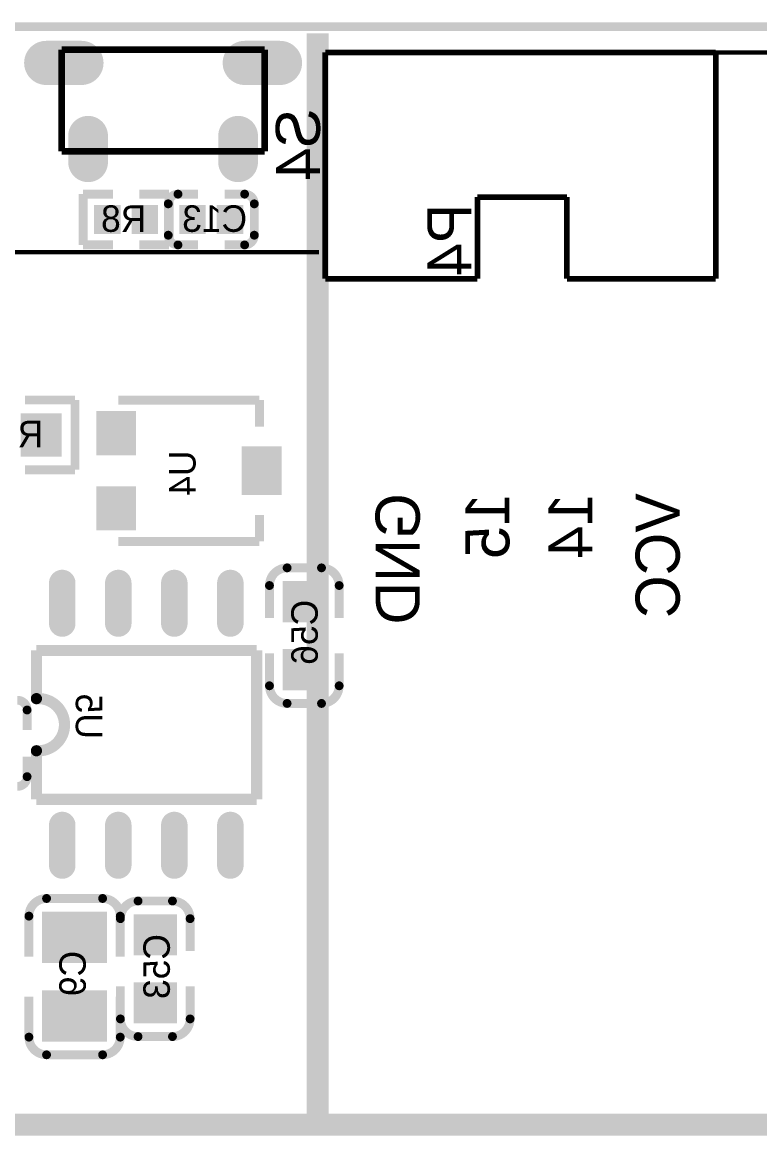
# Model space of a CAD drawing. Extents: x 882 to 2872, y 74 to 1007.
# Drawn here: x 2755.5 to 2772.21, y 342.71 to 367.92 of the extents above; entities that cross this region are included whole.
import ezdxf

# ---------------------------------------------------------------- set-up
doc = ezdxf.new("R2010")
doc.units = 0
doc.header["$MEASUREMENT"] = 0
doc.layers.add('BOTTOMOVERLAY', color=54, linetype='CONTINUOUS', lineweight=40)
doc.layers.add('KeepOutLayer', color=6, linetype='CONTINUOUS', lineweight=158)
doc.layers.add('BOTTOMPASTE', color=16, linetype='CONTINUOUS')

msp = doc.modelspace()

# ---------------------------------------------------------------- linework, layer by layer
at = {"layer": 'BOTTOMOVERLAY'}
for points, const_width in [([(2762.1958, 342.9556), (2762.1958, 367.6698)], 0.5), ([(2756.3906, 367.2998), (2760.99061, 367.29981)], 0.1524), ([(2756.39061, 364.9998), (2756.3906, 367.2998)], 0.1524), ([(2760.9906, 364.9998), (2760.99061, 367.29981)], 0.1524), ([(2771.2162, 367.2364), (2762.3662, 367.2364)], 0.127), ([(2762.3662, 362.1114), (2762.3662, 367.2364)], 0.127), ([(2771.2162, 362.1114), (2771.2162, 367.2364)], 0.127), ([(2773.211, 367.2364), (2771.2162, 367.2364)], 0.1), ([(2756.39061, 364.9998), (2760.9906, 364.9998)], 0.1524), ([(2756.8774, 362.8784), (2756.8774, 364.0284)], 0.2), ([(2757.5524, 364.0284), (2756.8774, 364.0284)], 0.2), ([(2758.8274, 364.0284), (2758.1524, 364.0284)], 0.2), ([(2758.8274, 362.8784), (2758.8274, 364.0284)], 0.2), ([(2759.4828, 364.0284), (2759.0328, 364.0284)], 0.2), ([(2760.5328, 364.0284), (2760.0828, 364.0284)], 0.2), ([(2758.8078, 363.0984), (2758.8078, 363.8084)], 0.2), ([(2760.7578, 363.09841), (2760.7578, 363.8084)], 0.2), ([(2765.8162, 362.1114), (2765.8162, 363.9614)], 0.127), ([(2767.8412, 363.9614), (2765.8162, 363.9614)], 0.127), ([(2767.8412, 362.1114), (2767.8412, 363.9614)], 0.127), ([(2757.5524, 362.8784), (2756.8774, 362.8784)], 0.2), ([(2758.8274, 362.8784), (2758.1524, 362.8784)], 0.2), ([(2759.4828, 362.8784), (2759.0328, 362.8784)], 0.2), ([(2760.5328, 362.8784), (2760.0828, 362.8784)], 0.2), ([(2762.2212, 362.7168), (2726.9406, 362.7168)], 0.1), ([(2765.8162, 362.1114), (2762.3662, 362.1114)], 0.127), ([(2771.2162, 362.1114), (2767.8412, 362.1114)], 0.127), ([(2756.695, 359.3666), (2755.56, 359.3666)], 0.2), ([(2756.695, 357.7866), (2756.695, 359.3666)], 0.2), ([(2760.87475, 359.36375), (2757.67485, 359.36375)], 0.2032), ([(2760.87475, 358.7638), (2760.87475, 359.36375)], 0.2032), ([(2756.695, 357.7866), (2755.56, 357.7866)], 0.2), ([(2760.87475, 356.16385), (2760.87475, 356.7638)], 0.2032), ([(2760.87475, 356.16385), (2757.67485, 356.16385)], 0.2032), ([(2762.281, 355.565), (2761.501, 355.565)], 0.2), ([(2761.101, 354.43), (2761.101, 355.165)], 0.2), ([(2762.681, 354.43), (2762.681, 355.165)], 0.2), ([(2760.8096, 353.69464), (2755.81961, 353.69464)], 0.254), ([(2755.81961, 352.60341), (2755.81961, 353.69464)], 0.254), ([(2760.8096, 350.3234), (2760.8096, 353.69464)], 0.254), ([(2761.101, 352.895), (2761.101, 353.63)], 0.2), ([(2762.681, 352.89499), (2762.681, 353.62999)], 0.2), ([(2762.281, 352.495), (2761.501, 352.495)], 0.2), ([(2755.608, 351.8916), (2755.608, 352.3416)], 0.2), ([(2755.81961, 350.3234), (2755.81961, 351.4234)], 0.254), ([(2755.608, 350.8416), (2755.608, 351.2916)], 0.2), ([(2760.8096, 350.3234), (2755.81961, 350.3234)], 0.254), ([(2757.319, 348.0784), (2756.049, 348.0784)], 0.2), ([(2758.9028, 348.0212), (2758.1228, 348.0212)], 0.2), ([(2755.649, 346.7584), (2755.649, 347.6784)], 0.2), ([(2757.719, 346.7584), (2757.719, 347.6784)], 0.2), ([(2757.7228, 346.8862), (2757.7228, 347.6212)], 0.2), ([(2759.3028, 346.8862), (2759.3028, 347.6212)], 0.2), ([(2755.649, 344.9384), (2755.649, 345.8584)], 0.2), ([(2757.719, 344.9384), (2757.719, 345.8584)], 0.2), ([(2757.7228, 345.3512), (2757.7228, 346.0862)], 0.2), ([(2759.3028, 345.35119), (2759.3028, 346.08619)], 0.2), ([(2758.9028, 344.9512), (2758.1228, 344.9512)], 0.2), ([(2757.319, 344.5384), (2756.049, 344.5384)], 0.2), ([(2794.1998, 342.9556), (2735.9322, 342.9556)], 0.5)]:
    msp.add_lwpolyline(points, dxfattribs=dict(at, const_width=const_width))
for points, const_width in [([(2758.8078, 363.8084, -0.414214), (2759.0278, 364.02839)], 0.2), ([(2760.5378, 364.0284, -0.414214), (2760.7578, 363.8084)], 0.2), ([(2759.0278, 362.8784, -0.414214), (2758.8078, 363.0984)], 0.2), ([(2760.7578, 363.0984, -0.414214), (2760.5378, 362.8784)], 0.2), ([(2761.101, 355.165, -0.414213), (2761.501, 355.565)], 0.2), ([(2762.281, 355.565, -0.414213), (2762.681, 355.165)], 0.2), ([(2761.501, 352.495, -0.414213), (2761.101, 352.895)], 0.2), ([(2762.681, 352.89499, -0.414213), (2762.281, 352.49499)], 0.2), ([(2755.388, 352.5666, -0.414214), (2755.608, 352.3466)], 0.2), ([(2755.81961, 352.60341, -1.078579), (2755.81961, 351.4234)], 0.254), ([(2755.608, 350.8366, -0.414214), (2755.388, 350.6166)], 0.2), ([(2755.649, 347.6784, -0.414214), (2756.049, 348.0784)], 0.2), ([(2757.319, 348.0784, -0.414213), (2757.719, 347.6784)], 0.2), ([(2757.7228, 347.6212, -0.414213), (2758.1228, 348.0212)], 0.2), ([(2758.9028, 348.0212, -0.414213), (2759.3028, 347.6212)], 0.2), ([(2758.1228, 344.9512, -0.414213), (2757.7228, 345.3512)], 0.2), ([(2759.3028, 345.35119, -0.414213), (2758.9028, 344.95119)], 0.2), ([(2756.049, 344.5384, -0.414213), (2755.649, 344.9384)], 0.2), ([(2757.719, 344.9384, -0.414214), (2757.319, 344.5384)], 0.2)]:
    msp.add_lwpolyline(points, format="xyb", dxfattribs=dict(at, const_width=const_width))
for points, const_width in [([(2759.0278, 363.97839, 1), (2759.0278, 364.07839, 1)], 0.1), ([(2760.5378, 363.9784, 1), (2760.5378, 364.0784, 1)], 0.1), ([(2758.8078, 363.7584, 1), (2758.8078, 363.85839, 1)], 0.1), ([(2760.7578, 363.7584, 1), (2760.7578, 363.8584, 1)], 0.1), ([(2758.8078, 363.0484, 1), (2758.8078, 363.1484, 1)], 0.1), ([(2760.7578, 363.0484, 1), (2760.7578, 363.1484, 1)], 0.1), ([(2759.0278, 362.8284, 1), (2759.0278, 362.9284, 1)], 0.1), ([(2760.5378, 362.8284, 1), (2760.5378, 362.9284, 1)], 0.1), ([(2761.501, 355.515, 1), (2761.501, 355.615, 1)], 0.1), ([(2762.281, 355.515, 1), (2762.281, 355.615, 1)], 0.1), ([(2761.101, 355.115, 1), (2761.101, 355.215, 1)], 0.1), ([(2762.681, 355.115, 1), (2762.681, 355.215, 1)], 0.1), ([(2761.101, 352.845, 1), (2761.101, 352.945, 1)], 0.1), ([(2762.681, 352.84499, 1), (2762.681, 352.94499, 1)], 0.1), ([(2755.81961, 352.53991, 1), (2755.81961, 352.66691, 1)], 0.127), ([(2761.501, 352.445, 1), (2761.501, 352.545, 1)], 0.1), ([(2762.281, 352.44499, 1), (2762.281, 352.54499, 1)], 0.1), ([(2755.608, 352.2966, 1), (2755.608, 352.3966, 1)], 0.1), ([(2755.81961, 351.3599, 1), (2755.81961, 351.4869, 1)], 0.127), ([(2755.608, 350.7866, 1), (2755.608, 350.8866, 1)], 0.1), ([(2756.049, 348.0284, 1), (2756.049, 348.1284, 1)], 0.1), ([(2757.319, 348.0284, 1), (2757.319, 348.1284, 1)], 0.1), ([(2758.1228, 347.9712, 1), (2758.1228, 348.0712, 1)], 0.1), ([(2758.9028, 347.9712, 1), (2758.9028, 348.0712, 1)], 0.1), ([(2755.649, 347.6284, 1), (2755.649, 347.7284, 1)], 0.1), ([(2757.719, 347.6284, 1), (2757.719, 347.7284, 1)], 0.1), ([(2757.7228, 347.5712, 1), (2757.7228, 347.6712, 1)], 0.1), ([(2759.3028, 347.5712, 1), (2759.3028, 347.6712, 1)], 0.1), ([(2757.7228, 345.3012, 1), (2757.7228, 345.4012, 1)], 0.1), ([(2759.3028, 345.30119, 1), (2759.3028, 345.40119, 1)], 0.1), ([(2755.649, 344.88839, 1), (2755.649, 344.9884, 1)], 0.1), ([(2757.719, 344.8884, 1), (2757.719, 344.9884, 1)], 0.1), ([(2758.1228, 344.9012, 1), (2758.1228, 345.0012, 1)], 0.1), ([(2758.9028, 344.90119, 1), (2758.9028, 345.00119, 1)], 0.1), ([(2756.049, 344.4884, 1), (2756.049, 344.5884, 1)], 0.1), ([(2757.319, 344.4884, 1), (2757.319, 344.5884, 1)], 0.1)]:
    msp.add_lwpolyline(points, format="xyb", close=True, dxfattribs=dict(at, const_width=const_width))
at = {"layer": 'BOTTOMPASTE'}
for points, const_width in [([(2756.84059, 366.99979), (2756.04059, 366.99979)], 1), ([(2761.34061, 366.99979), (2760.54061, 366.99979)], 1), ([(2756.99061, 364.7498), (2756.99061, 365.3498)], 0.9), ([(2760.3906, 364.74979), (2760.3906, 365.34979)], 0.9), ([(2756.4046, 354.30442), (2756.4046, 355.22238)], 0.6), ([(2757.6746, 354.30442), (2757.6746, 355.22238)], 0.6), ([(2758.9446, 354.30442), (2758.9446, 355.22238)], 0.6), ([(2760.2146, 354.30442), (2760.2146, 355.22238)], 0.6), ([(2756.4046, 348.82443), (2756.4046, 349.74237)], 0.6), ([(2757.6746, 348.82443), (2757.6746, 349.74237)], 0.6), ([(2758.9446, 348.82443), (2758.9446, 349.74237)], 0.6), ([(2760.2146, 348.82443), (2760.2146, 349.74237)], 0.6)]:
    msp.add_lwpolyline(points, dxfattribs=dict(at, const_width=const_width))
for points, const_width in [([(2756.04059, 366.74979, 1), (2756.04059, 367.24979, 1)], 0.5), ([(2756.84059, 366.74979, 1), (2756.84059, 367.24979, 1)], 0.5), ([(2760.54061, 366.74979, 1), (2760.54061, 367.24979, 1)], 0.5), ([(2761.34061, 366.74979, 1), (2761.34061, 367.24979, 1)], 0.5), ([(2756.99061, 365.1248, 1), (2756.99061, 365.5748, 1)], 0.45), ([(2760.3906, 365.12479, 1), (2760.3906, 365.57479, 1)], 0.45), ([(2756.99061, 364.5248, 1), (2756.99061, 364.9748, 1)], 0.45), ([(2760.3906, 364.52479, 1), (2760.3906, 364.97479, 1)], 0.45), ([(2756.4046, 355.07238, 1), (2756.4046, 355.37238, 1)], 0.3), ([(2757.6746, 355.07238, 1), (2757.6746, 355.37238, 1)], 0.3), ([(2758.9446, 355.07238, 1), (2758.9446, 355.37238, 1)], 0.3), ([(2760.2146, 355.07238, 1), (2760.2146, 355.37238, 1)], 0.3), ([(2756.4046, 354.15442, 1), (2756.4046, 354.45442, 1)], 0.3), ([(2757.6746, 354.15442, 1), (2757.6746, 354.45442, 1)], 0.3), ([(2758.9446, 354.15442, 1), (2758.9446, 354.45442, 1)], 0.3), ([(2760.2146, 354.15442, 1), (2760.2146, 354.45442, 1)], 0.3), ([(2756.4046, 349.59237, 1), (2756.4046, 349.89237, 1)], 0.3), ([(2757.6746, 349.59237, 1), (2757.6746, 349.89237, 1)], 0.3), ([(2758.9446, 349.59237, 1), (2758.9446, 349.89237, 1)], 0.3), ([(2760.2146, 349.59237, 1), (2760.2146, 349.89237, 1)], 0.3), ([(2756.4046, 348.67443, 1), (2756.4046, 348.97443, 1)], 0.3), ([(2757.6746, 348.67443, 1), (2757.6746, 348.97443, 1)], 0.3), ([(2758.9446, 348.67443, 1), (2758.9446, 348.97443, 1)], 0.3), ([(2760.2146, 348.67443, 1), (2760.2146, 348.97443, 1)], 0.3)]:
    msp.add_lwpolyline(points, format="xyb", close=True, dxfattribs=dict(at, const_width=const_width))
for points in [[(2757.7274, 363.7784), (2757.1274, 363.7784), (2757.7274, 363.1284), (2757.1274, 363.1284)], [(2758.5774, 363.7784), (2757.9774, 363.7784), (2758.5774, 363.1284), (2757.9774, 363.1284)], [(2759.0578, 363.1284), (2759.6578, 363.1284), (2759.0578, 363.7784), (2759.6578, 363.7784)], [(2759.9078, 363.1284), (2760.5078, 363.1284), (2759.9078, 363.7784), (2760.5078, 363.7784)], [(2756.395, 359.0666), (2755.465, 359.0666), (2756.395, 358.0866), (2755.465, 358.0866)], [(2758.07481, 358.11368), (2758.07481, 359.11368), (2757.17482, 358.11368), (2757.17482, 359.11368)], [(2761.37478, 357.2138), (2761.37478, 358.3138), (2760.47478, 357.2138), (2760.47478, 358.3138)], [(2758.07481, 356.41392), (2758.07481, 357.41391), (2757.17482, 356.41392), (2757.17482, 357.41391)], [(2761.401, 355.265), (2761.401, 354.335), (2762.381, 355.265), (2762.381, 354.335)], [(2761.401, 353.725), (2761.401, 352.795), (2762.381, 353.725), (2762.381, 352.795)], [(2755.949, 347.7784), (2755.949, 346.6184), (2757.419, 347.7784), (2757.419, 346.6184)], [(2758.0228, 347.7212), (2758.0228, 346.7912), (2759.0028, 347.7212), (2759.0028, 346.7912)], [(2755.949, 345.9984), (2755.949, 344.8384), (2757.419, 345.9984), (2757.419, 344.8384)], [(2758.0228, 346.1812), (2758.0228, 345.2512), (2759.0028, 346.1812), (2759.0028, 345.2512)]]:
    msp.add_solid(points, dxfattribs=at)
at = {"layer": 'KeepOutLayer', "const_width": 0.2}
for points in [[(2763.82065, 367.82011), (2725.6706, 367.82011)], [(2813.54047, 367.82011), (2763.82065, 367.82011)]]:
    msp.add_lwpolyline(points, dxfattribs=at)

# ---------------------------------------------------------------- texts
at = {"layer": 'BOTTOMOVERLAY', "text_generation_flag": 2}
for s, height, rotation, p in [('S4', 1.000001, 90, (2762.2466, 365.968)), ('P4', 1.000001, 90, (2765.676, 363.8092)), ('U4', 0.599999, 90, (2759.4272, 358.221)), ('GND', 1.000001, 90, (2764.5072, 357.2558)), ('15', 1.000001, 90, (2766.5392, 357.2558)), ('14', 1.000001, 90, (2768.4188, 357.2558)), ('VCC', 1.000001, 90, (2770.4, 357.2558)), ('C56', 0.599999, 90, (2762.1958, 354.8428)), ('U5', 0.599999, 270, (2756.711, 351.6916)), ('C53', 0.599999, 90, (2758.843, 347.2736)), ('C9', 0.599999, 90, (2756.938, 346.8926))]:
    msp.add_text(s, height=height, rotation=rotation, dxfattribs=at).set_placement(p)
for s, p in [('R8', (2758.3096, 363.174)), ('C13', (2760.5956, 363.174)), ('R10', (2755.9728, 358.2972))]:
    msp.add_text(s, height=0.599999, dxfattribs=at).set_placement(p)

doc.saveas('drawing.dxf')
